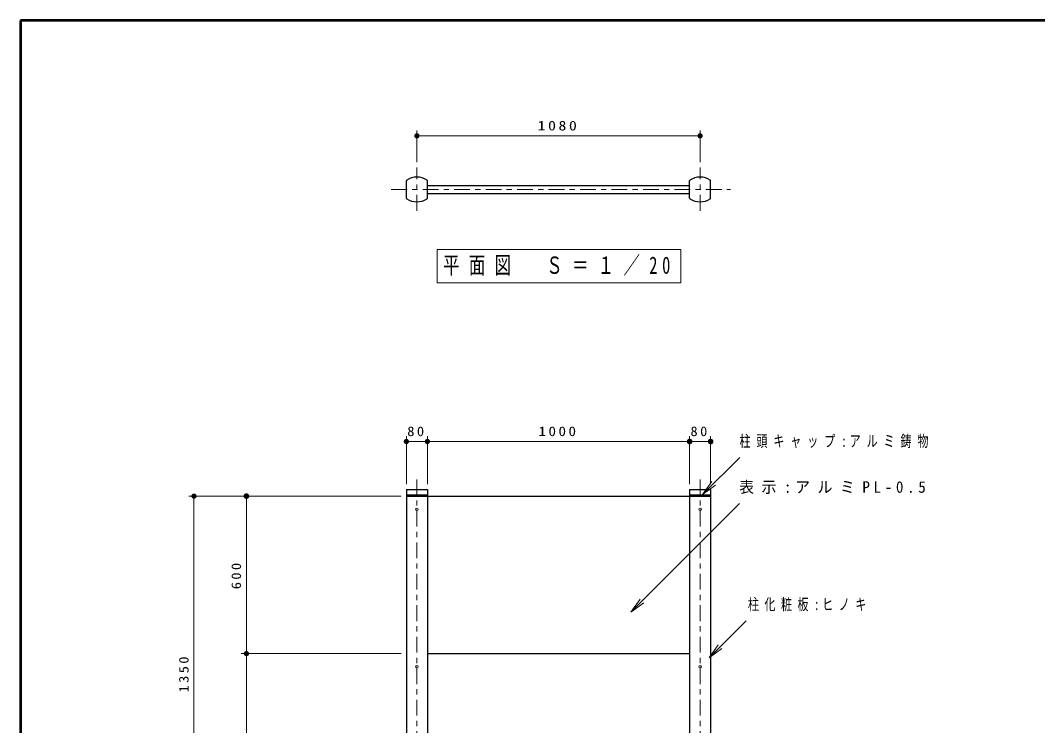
# Model space of a CAD drawing. Units: millimetres on the paper, scale 1:20. Extents: x -365 to 12, y -38 to 257.
# Drawn here: x -365 to -171, y 122.6 to 257 of the extents above; entities that cross this region are included whole.
import ezdxf

# ---------------------------------------------------------------- set-up
doc = ezdxf.new("R2010")
doc.units = ezdxf.units.MM
doc.linetypes.add('USER2', pattern=[6, 3, -1, 1, -1])
doc.layers.add('LY_1', color=7, linetype='Continuous', lineweight=13)
doc.layers.add('LY_2', color=7, linetype='Continuous', lineweight=13)
doc.styles.add('ＭＳ ゴシック', font='')
doc.styles.get('ＭＳ ゴシック').set_extended_font_data('MS Gothic')

# ---------------------------------------------------------------- blocks, each defined once
blk = doc.blocks.new('filled_dot')
at = {"color": 0, "linetype": 'Continuous', "lineweight": -2, "const_width": 1.25}
blk.add_lwpolyline([(-0.625, 0, 1), (0.625, 0, 1)], format="xyb", close=True, dxfattribs=at)
blk = doc.blocks.new('open_arrow')
at = {"color": 0, "linetype": 'Continuous', "lineweight": -2}
blk.add_lwpolyline([(7.5, 1.25), (0, 0), (7.5, -1.25)], dxfattribs=at)

msp = doc.modelspace()

# ---------------------------------------------------------------- linework, layer by layer
at = {"layer": 'LY_1'}
for p, q in [((-289.392, 229.981), (-289.392, 235.994)), ((-289.392, 234.994), (-235.392, 234.994)), ((-235.392, 229.981), (-235.392, 235.994)), ((-239.044, 213.31), (-285.544, 213.31)), ((-285.544, 213.31), (-285.544, 207.01)), ((-239.044, 207.01), (-239.044, 213.31)), ((-285.544, 207.01), (-239.044, 207.01)), ((-291.392, 168.598), (-291.392, 177.755)), ((-291.392, 176.755), (-287.392, 176.755)), ((-287.392, 168.598), (-287.392, 177.755)), ((-287.392, 176.755), (-237.392, 176.755)), ((-237.392, 168.598), (-237.392, 177.755)), ((-237.392, 176.755), (-233.392, 176.755)), ((-233.392, 168.598), (-233.392, 177.755)), ((-234.908, 166.648), (-227.837, 173.719)), ((-292.392, 166.348), (-332.892, 166.348)), ((-331.892, 98.848), (-331.892, 166.348)), ((-292.392, 166.348), (-322.892, 166.348)), ((-321.892, 136.348), (-321.892, 166.348)), ((-248.615, 144.252), (-227.896, 164.971)), ((-233.693, 135.547), (-226.622, 142.618)), ((-292.392, 136.348), (-322.892, 136.348)), ((-321.892, 98.848), (-321.892, 136.348))]:
    msp.add_line(p, q, dxfattribs=at)
at = {"layer": 'LY_1', "linetype": 'USER2'}
for p, q in [((-289.392, 220.737), (-289.392, 228.981)), ((-235.392, 220.737), (-235.392, 228.981)), ((-294.275, 224.786), (-229.579, 224.786)), ((-289.392, 169.544), (-289.392, 68.707)), ((-235.392, 169.544), (-235.392, 68.707))]:
    msp.add_line(p, q, dxfattribs=at)
at = {"layer": 'LY_1', "lineweight": 25}
for p, q in [((-291.392, 223.143), (-291.392, 226.428)), ((-287.392, 223.143), (-287.392, 226.428)), ((-287.392, 225.536), (-237.392, 225.536)), ((-237.392, 223.143), (-237.392, 226.428)), ((-233.392, 223.143), (-233.392, 226.428)), ((-287.392, 224.036), (-237.392, 224.036)), ((-291.392, 167.598), (-287.392, 167.598)), ((-291.392, 167.598), (-291.392, 101.348)), ((-287.392, 167.598), (-287.392, 101.348)), ((-237.392, 167.598), (-233.392, 167.598)), ((-237.392, 167.598), (-237.392, 101.348)), ((-233.392, 167.598), (-233.392, 101.348)), ((-291.392, 166.598), (-287.392, 166.598)), ((-291.392, 166.348), (-287.392, 166.348)), ((-287.392, 166.348), (-237.392, 166.348)), ((-237.392, 166.598), (-233.392, 166.598)), ((-237.392, 166.348), (-233.392, 166.348)), ((-287.392, 136.348), (-237.392, 136.348))]:
    msp.add_line(p, q, dxfattribs=at)
at = {"layer": 'LY_1'}
for centre in [(-289.392, 163.848), (-235.392, 163.848), (-289.392, 133.848), (-235.392, 133.848)]:
    msp.add_circle(centre, 0.237, dxfattribs=at)
at = {"layer": 'LY_1', "lineweight": 25}
for centre, radius, start, end in [((-289.392, 223.636), 3.5, 56.47926, 123.52073), ((-235.392, 223.636), 3.5, 56.47926, 123.52073), ((-291.242, 226.428), 0.15, 123.52073, 180), ((-287.542, 226.428), 0.15, 0, 56.47926), ((-237.242, 226.428), 0.15, 123.52073, 180), ((-233.542, 226.428), 0.15, 0, 56.47926), ((-291.242, 223.143), 0.15, 179.99999, 236.47926), ((-287.542, 223.143), 0.15, 303.52074, 0), ((-237.242, 223.143), 0.15, 179.99999, 236.47926), ((-233.542, 223.143), 0.15, 303.52074, 0), ((-289.392, 225.936), 3.5, 236.47927, 303.52074), ((-235.392, 225.936), 3.5, 236.47927, 303.52074)]:
    msp.add_arc(centre, radius, start, end, dxfattribs=at)
at = {"layer": 'LY_2', "lineweight": 50}
for p, q in [((0, 257), (-365, 257)), ((-365, 257), (-365, 0))]:
    msp.add_line(p, q, dxfattribs=at)

# ---------------------------------------------------------------- block references
at = {"layer": 'LY_1', "xscale": 0.4, "yscale": 0.4}
for p in [(-289.392, 234.994), (-291.392, 176.755)]:
    msp.add_blockref('filled_dot', p, dxfattribs=at)
at = {"layer": 'LY_1'}
for name, p, xscale, yscale, rotation in [('filled_dot', (-235.392, 234.994), 0.4, 0.4, 180), ('filled_dot', (-287.392, 176.755), 0.4, 0.4, 180), ('filled_dot', (-237.392, 176.755), 0.431, 0.431, 180), ('filled_dot', (-233.392, 176.755), 0.431, 0.431, 180), ('open_arrow', (-234.908, 166.648), 0.4, 0.4, 45), ('filled_dot', (-331.892, 166.348), 0.4, 0.4, 270), ('filled_dot', (-321.892, 166.348), 0.431, 0.431, 270), ('open_arrow', (-248.615, 144.252), 0.4, 0.4, 45), ('open_arrow', (-233.693, 135.547), 0.4, 0.4, 45), ('filled_dot', (-321.892, 136.348), 0.4, 0.4, 270)]:
    msp.add_blockref(name, p, dxfattribs=dict(at, xscale=xscale, yscale=yscale, rotation=rotation))

# ---------------------------------------------------------------- texts
at = {"layer": 'LY_1', "style": 'ＭＳ ゴシック'}
for s, insert, char_height, attachment_point in [('\\T1.33;\\W1.2;1080', (-262.392, 235.994), 1.833, 8), ('\\T1.56;\\W0.7;平面図\u3000Ｓ＝１／20', (-262.294, 210.16), 3.299, 5), ('\\T1.34;\\W1.1;80', (-289.392, 177.755), 1.833, 8), ('\\T1.33;\\W1.15;1000', (-262.392, 177.755), 1.833, 8), ('\\T1.34;\\W1.1;80', (-235.392, 177.755), 1.833, 8), ('\\T1.54;\\W0.7;柱頭キャップ:アルミ鋳物', (-227.89, 176.719), 2.199, 4), ('\\T1.5;\\W0.95;表示:アルミPL-0.5', (-227.95, 167.971), 2.199, 4), ('\\T1.5;\\W0.7;柱化粧板:ヒノキ', (-226.275, 145.618), 2.199, 4)]:
    msp.add_mtext(s, dxfattribs=dict(at, insert=insert, char_height=char_height, attachment_point=attachment_point))
at = {"layer": 'LY_1', "char_height": 1.833, "attachment_point": 8, "rotation": 90, "style": 'ＭＳ ゴシック'}
for s, insert in [('\\T1.33;\\W1.1;600', (-322.892, 151.348)), ('\\T1.33;\\W1.1;1350', (-332.892, 132.598))]:
    msp.add_mtext(s, dxfattribs=dict(at, insert=insert))

doc.saveas('drawing.dxf')
